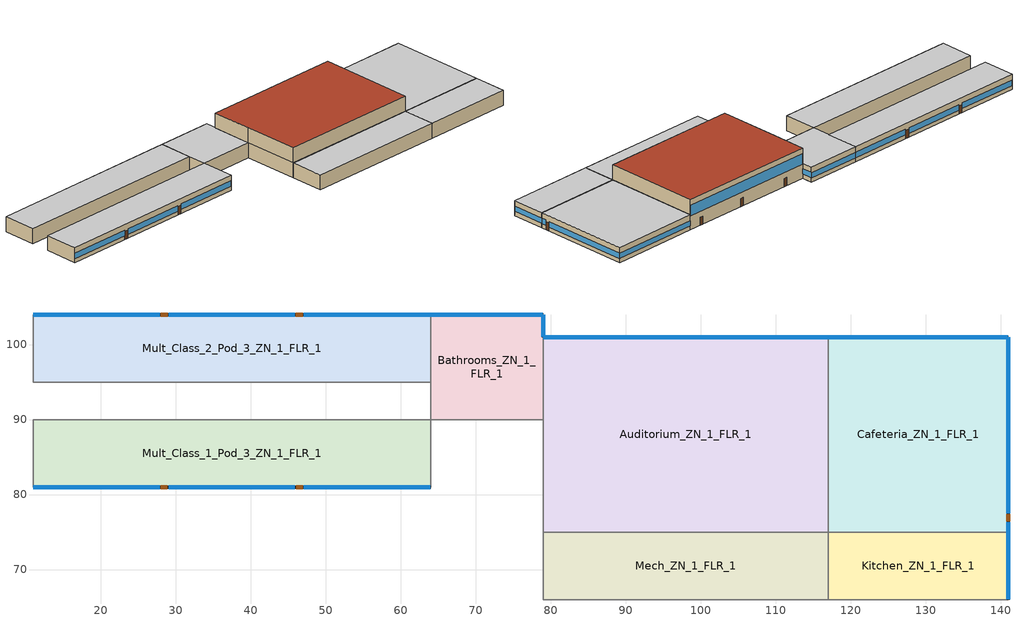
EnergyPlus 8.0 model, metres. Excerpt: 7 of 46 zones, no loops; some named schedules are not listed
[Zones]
Mult_Class_1_Pod_3_ZN_1_FLR_1
 floor ground (ext_slab_6in_with_carpet): 11,90 64,90 64,81 11,81 z0
 wall outside (nonres_ext_wall): 11,81 64,81 z0:4
 wall to Main_Corridor_ZN_1_FLR_1 (int_wall): 64,81 64,90 z0:4
 wall to Corridor_Pod_3_ZN_1_FLR_1 (int_wall): 64,90 11,90 z0:4
 wall to Corner_Class_1_Pod_3_ZN_1_FLR_1 (int_wall): 11,90 11,81 z0:4
 window (Window_U_0.62_SHGC_0.39): 11.05,81 27.87,81 / 29.09,81 45.91,81 / 47.13,81 63.95,81 z1.03:2.5
 door (Swinging Door_con): 28.01,81 28.93,81 / 46.08,81 47,81 z0:2.13
 ceiling to Mult_Class_1_Pod_3_ZN_1_FLR_2 (int_slab_ceiling): 11,81 64,81 64,90 11,90 z4
Mult_Class_2_Pod_3_ZN_1_FLR_1
 floor ground (ext_slab_6in_with_carpet): 11,104 64,104 64,95 11,95 z0
 wall outside (nonres_ext_wall): 64,104 11,104 z0:4
 wall to Corridor_Pod_3_ZN_1_FLR_1 (int_wall): 11,95 64,95 z0:4
 wall to Bathrooms_ZN_1_FLR_1 (int_wall): 64,95 64,104 z0:4
 wall to Corner_Class_2_Pod_3_ZN_1_FLR_1 (int_wall): 11,104 11,95 z0:4
 window (Window_U_0.62_SHGC_0.39): 63.95,104 47.13,104 / 27.87,104 11.05,104 / 45.91,104 29.09,104 z1.03:2.5
 door (Swinging Door_con): 46.96,104 46.05,104 / 28.94,104 28.02,104 z0:2.13
 ceiling to Mult_Class_2_Pod_3_ZN_1_FLR_2 (int_slab_ceiling): 11,95 64,95 64,104 11,104 z4
Bathrooms_ZN_1_FLR_1
 floor ground (ext_slab_6in_with_carpet): 64,104 79,104 79,90 64,90 z0
 wall outside (nonres_ext_wall): 79,101 79,104 64,104 z0:4
 wall to Main_Corridor_ZN_1_FLR_1 (int_wall): 64,90 79,90 z0:4
 wall to Auditorium_ZN_1_FLR_1 (nonres_ext_wall): 79,90 79,101 z0:4
 wall to Corridor_Pod_3_ZN_1_FLR_1 (int_wall): 64,95 64,90 z0:4
 window (Window_U_0.62_SHGC_0.39): 79,101.05 79,103.95 z1.1:2.55; 78.95,104 64.05,104 z1.1:2.51
 ceiling to Bathrooms_ZN_1_FLR_2 (int_slab_ceiling): 64,90 79,90 79,104 64,104 z4
Auditorium_ZN_1_FLR_1
 floor ground (ext_slab_6in_with_carpet): 79,101 117,101 117,75 79,75 z0
 wall outside (nonres_ext_wall): 117,101 79,101 z0:8
 wall to Mech_ZN_1_FLR_1 (int_wall): 79,75 117,75 z0:4
 wall to Cafeteria_ZN_1_FLR_1 (int_wall): 117,75 117,101 z0:4
 wall to Main_Corridor_ZN_1_FLR_1 (nonres_ext_wall): 79,90 79,75 z0:4
 wall to Mech_ZN_1_FLR_2 (int_wall): 79,75 117,75 z4:8
 wall to LIBRARY_MEDIA_CENTER_ZN_1_FLR_2 (int_wall): 117,75 117,101 z4:8
 wall to Main_Corridor_ZN_1_FLR_2 (nonres_ext_wall): 79,90 79,75 z4:8
 wall to Bathrooms_ZN_1_FLR_2 (nonres_ext_wall): 79,101 79,90 z4:8
 window (Window_U_0.62_SHGC_0.39): 116.95,101 79.05,101 z3.7:6.5
 door (Swinging Door_con): 113.7,101 112.78,101 / 100,101 99.09,101 / 85.25,101 84.33,101 z0:2.13
 roof outside (nonres_roof): 79,75 117,75 117,101 79,101 z8
Kitchen_ZN_1_FLR_1
 floor ground (ext_slab_6in_with_carpet): 117,75 141,75 141,66 117,66 z0
 wall outside (nonres_ext_wall): 141,66 141,75 z0:4
 wall to Aux_Gym_ZN_1_FLR_1 (int_wall): 117,66 141,66 z0:4
 wall to Cafeteria_ZN_1_FLR_1 (int_wall): 141,75 117,75 z0:4
 wall to Mech_ZN_1_FLR_1 (int_wall): 117,75 117,66 z0:4
 window (Window_U_0.62_SHGC_0.39): 141,66.05 141,74.95 z1.1:2.52
 ceiling to LIBRARY_MEDIA_CENTER_ZN_1_FLR_2 (int_slab_ceiling): 117,66 141,66 141,75 117,75 z4
Cafeteria_ZN_1_FLR_1
 floor ground (ext_slab_6in_with_carpet): 117,101 141,101 141,75 117,75 z0
 wall outside (nonres_ext_wall): 141,75 141,101 117,101 z0:4
 window (Window_U_0.62_SHGC_0.39): 141,77.49 141,100.95 / 141,75.05 141,76.27 z1.03:2.51; 140.95,101 117.05,101 z1.1:2.51
 door (Swinging Door_con): 141,76.45 141,77.36 z0:2.13
 ceiling to LIBRARY_MEDIA_CENTER_ZN_1_FLR_2 (int_slab_ceiling): 117,75 141,75 141,101 117,101 z4
Mech_ZN_1_FLR_1
 floor ground (ext_slab_6in_with_carpet): 79,75 117,75 117,66 79,66 z0
 wall to Gym_ZN_1_FLR_1 (int_wall): 79,66 117,66 z0:4
 wall to Main_Corridor_ZN_1_FLR_1 (int_wall): 79,75 79,66 z0:4
 ceiling to Mech_ZN_1_FLR_2 (int_slab_ceiling): 79,66 117,66 117,75 79,75 z4
[Building]
Secondary School: North Axis {deg}=0; Terrain=City; Loads Convergence Tolerance Value=0.04; Temperature Convergence Tolerance Value {deltaC}=0.2; Solar Distribution=FullInteriorAndExterior; Maximum Number of Warmup Days=25; Minimum Number of Warmup Days=6
[Site:Location]
Site:Location=Rochester International Arpt_MN_USA Design_Conditions; Latitude {N+ S-}=43.9; Longitude {W- E+}=-92.5; Time Zone Relative to GMT {GMT+/-}=-6; Elevation {m}=398
[SizingPeriod:DesignDay] Day of Month=21; Dry-Bulb Temperature Range Modifier Type=DefaultMultipliers; Humidity Condition Type=Wetbulb; Barometric Pressure {Pa}=96634; Rain {Yes/No}=No; Snow on ground {Yes/No}=No; Daylight Savings Time Indicator=No
Name | Month | Day Type | Maximum Dry-Bulb Temperature {C} | Daily Dry-Bulb Temperature Range {C} | Wetbulb at Maximum Dry-Bulb {C} | Wind Speed {m/s} design conditions vs. traditional 6.71 m/s (15 mph) | Wind Direction {Degrees; N=0, S=180} | Solar Model Indicator | Clearness {0.0 to 1.1} | Wind Speed {m/s} design conditions vs. traditional 3.35 m/s (7mph) | ASHRAE Clear Sky Optical Depth for Beam Irradiance (taub) | ASHRAE Clear Sky Optical Depth for Diffuse Irradiance (taud)
Rochester International Arpt Ann Htg 99.6% Condns DB | 1 | WinterDesignDay | -26.2 | 0 | -26.2 | 5.7 | 310 | ASHRAEClearSky | 0
Rochester International Arpt Ann Clg .4% Condns DB=>MWB | 7 | SummerDesignDay | 31.2 | 10.6 | 23.1 |  | 200 | ASHRAETau |  | 6.7 | 0.404 | 2.226
[Site:GroundTemperature:BuildingSurface]
20.43, 20.4, 20.48, 20.58, 20.67, 22.95, 23.32, 23.39, 23.4, 21.07, 20.73, 20.54
[Site:WaterMainsTemperature]
Calculation Method=CORRELATION; Annual Average Outdoor Air Temperature {C}=6.375; Maximum Difference In Monthly Average Outdoor Air Temperatures {deltaC}=33.5
[Material:NoMass]
Opaque Door panel_con: MediumRough, 0.352237, 0.9, 0.7, 0.7
CP02 CARPET PAD: VeryRough, 0.21648, 0.9, 0.7, 0.8
Nonres_Roof_Insulation: MediumSmooth, 2.59864, 0.9, 0.7, 0.7
Nonres_Exterior_Wall_Insulation: MediumSmooth, 1.71283, 0.9, 0.7, 0.7
[Construction]
Swinging Door_con: Opaque Door panel_con
InteriorFurnishings: Std Wood 6inch
int_wall: G01 13mm gypsum board, G01 13mm gypsum board
ext_slab_6in_with_carpet: 150mm Normalweight concrete floor, CP02 CARPET PAD
int_slab_ceiling: CP02 CARPET PAD, 100mm Normalweight concrete floor
nonres_roof: F13 Built-up roofing, Nonres_Roof_Insulation, F08 Metal surface
nonres_ext_wall: F07 25mm stucco, G01 16mm gypsum board, Nonres_Exterior_Wall_Insulation, G01 16mm gypsum board
Window_U_0.62_SHGC_0.39: REF D CLEAR 6MM, AIR 6MM, CLEAR 6MM
[Material]
Name | Roughness | Thickness {m} | Conductivity {W/m-K} | Density {kg/m3} | Specific Heat {J/kg-K} | Thermal Absorptance | Solar Absorptance | Visible Absorptance | Absorptance:Thermal | Absorptance:Solar | Absorptance:Visible
Std Wood 6inch | MediumSmooth | 0.15 | 0.12 | 540 | 1210 | 0.9 | 0.7 | 0.7
F07 25mm stucco | Smooth | 0.0254 | 0.72 | 1856 | 840 | 0.9 | 0.7 | 0.7
F08 Metal surface | Smooth | 0.0008 | 45.28 | 7824 | 500
F13 Built-up roofing | Rough | 0.0095 | 0.16 | 1120 | 1460 |  |  |  | 0.9 | 0.77
G01 13mm gypsum board | Smooth | 0.0127 | 0.16 | 800 | 1090 |  |  |  | 0.9 | 0.7 | 0.5
G01 16mm gypsum board | MediumSmooth | 0.0159 | 0.16 | 800 | 1090
100mm Normalweight concrete floor | MediumRough | 0.1016 | 2.31 | 2322 | 832
150mm Normalweight concrete floor | MediumRough | 0.1524 | 2.31 | 2322 | 832
[WindowMaterial:Glazing] Optical Data Type=SpectralAverage; Thickness {m}=0.006; Infrared Transmittance at Normal Incidence=0; Front Side Infrared Hemispherical Emissivity=0.84; Conductivity {W/m-K}=0.9
Name | Solar Transmittance at Normal Incidence | Front Side Solar Reflectance at Normal Incidence | Back Side Solar Reflectance at Normal Incidence | Visible Transmittance at Normal Incidence | Front Side Visible Reflectance at Normal Incidence | Back Side Visible Reflectance at Normal Incidence | Back Side Infrared Hemispherical Emissivity
CLEAR 6MM | 0.775 | 0.071 | 0.071 | 0.881 | 0.08 | 0.08 | 0.84
REF D CLEAR 6MM | 0.429 | 0.308 | 0.379 | 0.334 | 0.453 | 0.505 | 0.82
[WindowMaterial:Gas]
AIR 6MM: Gas Type=Air; Thickness {m}=0.0063
[Zone] Type=1; Multiplier=1; Ceiling Height {m}=4; Floor Area {m2}=autocalculate; Part of Total Floor Area=Yes
Name | Volume {m3}
Mult_Class_1_Pod_3_ZN_1_FLR_1; Mult_Class_2_Pod_3_ZN_1_FLR_1 | 1908
Bathrooms_ZN_1_FLR_1 | 840
Auditorium_ZN_1_FLR_1 | 7904
Kitchen_ZN_1_FLR_1 | 864
Cafeteria_ZN_1_FLR_1 | 2496
Mech_ZN_1_FLR_1 | 1368
[InternalMass] Construction=InteriorFurnishings
Name | Zone | Surface Area {m2}
Mult_Class_1_Pod_3_ZN_1_FLR_1_InternalMass_1 | Mult_Class_1_Pod_3_ZN_1_FLR_1 | 954
Mult_Class_2_Pod_3_ZN_1_FLR_1_InternalMass_1 | Mult_Class_2_Pod_3_ZN_1_FLR_1 | 954
Bathrooms_ZN_1_FLR_1_InternalMass_1 | Bathrooms_ZN_1_FLR_1 | 420
Auditorium_ZN_1_FLR_1_InternalMass_1 | Auditorium_ZN_1_FLR_1 | 1976
Kitchen_ZN_1_FLR_1_InternalMass_1 | Kitchen_ZN_1_FLR_1 | 432
Cafeteria_ZN_1_FLR_1_InternalMass_1 | Cafeteria_ZN_1_FLR_1 | 1248
Mech_ZN_1_FLR_1_InternalMass_1 | Mech_ZN_1_FLR_1 | 684
[People] Fraction Radiant=0.3; Sensible Heat Fraction=AUTOCALCULATE; Activity Level Schedule=ACTIVITY_SCH; Enable ASHRAE 55 Comfort Warnings=No; Mean Radiant Temperature Calculation Type=ZoneAveraged; Work Efficiency Schedule=WORK_EFF_SCH; Clothing Insulation Schedule=CLOTHING_SCH; Air Velocity Schedule=AIR_VELO_SCH; Thermal Comfort Model 1 Type=FANGER
Name | Zone or ZoneList | Number of People Schedule | Number of People Calculation Method | Zone Floor Area per Person {m2/person} | Number of People
Mult_Class_1_Pod_3_ZN_1_FLR_1 | Mult_Class_1_Pod_3_ZN_1_FLR_1 | BLDG_OCC_SCH | Area/Person | 2.654
Mult_Class_2_Pod_3_ZN_1_FLR_1 | Mult_Class_2_Pod_3_ZN_1_FLR_1 | BLDG_OCC_SCH | Area/Person | 2.654
Bathrooms_ZN_1_FLR_1 | Bathrooms_ZN_1_FLR_1 | BLDG_OCC_SCH | People
Auditorium_ZN_1_FLR_1 | Auditorium_ZN_1_FLR_1 | BLDG_OCC_SCH_Auditorium | Area/Person | 0.619
Kitchen_ZN_1_FLR_1 | Kitchen_ZN_1_FLR_1 | BLDG_OCC_SCH | People |  | 35
Cafeteria_ZN_1_FLR_1 | Cafeteria_ZN_1_FLR_1 | BLDG_OCC_SCH_Cafeteria | Area/Person | 0.929
Mech_ZN_1_FLR_1 | Mech_ZN_1_FLR_1 | BLDG_OCC_SCH | People
[Lights] Design Level Calculation Method=Watts/Area; Return Air Fraction=0; Fraction Radiant=0.37; Fraction Visible=0.2; Fraction Replaceable=1; Return Air Fraction Calculated from Plenum Temperature=No
Name | Zone or ZoneList | Schedule | Watts per Zone Floor Area {W/m2}2}
Mult_Class_1_Pod_3_ZN_1_FLR_1_Lights | Mult_Class_1_Pod_3_ZN_1_FLR_1 | BLDG_LIGHT_CLASSROOM_SCH | 15.0695
Mult_Class_2_Pod_3_ZN_1_FLR_1_Lights | Mult_Class_2_Pod_3_ZN_1_FLR_1 | BLDG_LIGHT_CLASSROOM_SCH | 15.0695
Bathrooms_ZN_1_FLR_1_Lights | Bathrooms_ZN_1_FLR_1 | BLDG_LIGHT_BATH_SCH | 9.68752
Auditorium_ZN_1_FLR_1_Lights | Auditorium_ZN_1_FLR_1 | BLDG_LIGHT_SCH | 9.68752
Kitchen_ZN_1_FLR_1_Lights | Kitchen_ZN_1_FLR_1 | BLDG_LIGHT_SCH | 12.9167
Cafeteria_ZN_1_FLR_1_Lights | Cafeteria_ZN_1_FLR_1 | BLDG_LIGHT_SCH | 9.68752
Mech_ZN_1_FLR_1_Lights | Mech_ZN_1_FLR_1 | BLDG_LIGHT_SCH | 16.1459
[ElectricEquipment] Design Level Calculation Method=EquipmentLevel
Name | Zone or ZoneList | Schedule | Design Level {W} | Fraction Latent | Fraction Radiant | Fraction Lost | Design Level {W},
Mult_Class_1_Pod_3_ZN_1_FLR_1_PlugMisc_Equip | Mult_Class_1_Pod_3_ZN_1_FLR_1 | BLDG_EQUIP_SCH | 4770 | 0 | 0.5 | 0
Mult_Class_2_Pod_3_ZN_1_FLR_1_PlugMisc_Equip | Mult_Class_2_Pod_3_ZN_1_FLR_1 | BLDG_EQUIP_SCH | 4770 | 0 | 0.5 | 0
Bathrooms_ZN_1_FLR_1_PlugMisc_Equip | Bathrooms_ZN_1_FLR_1 | BLDG_EQUIP_SCH | 840 | 0 | 0.5 | 0
Auditorium_ZN_1_FLR_1_PlugMisc_Equip | Auditorium_ZN_1_FLR_1 | BLDG_EQUIP_SCH | 4940 | 0 | 0.5 | 0
Kitchen_ZN_1_FLR_1_MiscElec_Equip | Kitchen_ZN_1_FLR_1 | KITCHEN_ELEC_EQUIP_SCH | 47995.2 | 0.25 | 0.3 | 0.2
Kitchen_ZN_1_FLR_1_Reach-in-Freezer | Kitchen_ZN_1_FLR_1 | Always_on | 1031.83 | 0 | 0.25 | 0
Kitchen_ZN_1_FLR_1_Reach-in-Refrigerator | Kitchen_ZN_1_FLR_1 | Always_on | 851.667 | 0 | 0.25 | 0
Cafeteria_ZN_1_FLR_1_PlugMisc_Equip | Cafeteria_ZN_1_FLR_1 | KITCHEN_ELEC_EQUIP_SCH | 48004.3 | 0 | 0.5 | 0
Mech_ZN_1_FLR_1_PlugMisc_Equip | Mech_ZN_1_FLR_1 | BLDG_EQUIP_SCH | 1368 | 0 | 0.5 | 0
Mech_ZN_1_FLR_1_Elevators_Equip | Mech_ZN_1_FLR_1 | BLDG_ELEVATORS | 32109.9 | 0 | 0.5 | 0
Mech_ZN_1_FLR_1_Elevators_Lights_Fan | Mech_ZN_1_FLR_1 | ELEV_LIGHT_FAN_SCH_24_7 |  | 0 | 0.5 | 0 | 323.8
[GasEquipment]
Kitchen_ZN_1_FLR_1_MiscGas_Equip: Zone or ZoneList=Kitchen_ZN_1_FLR_1; Schedule=KITCHEN_GAS_EQUIP_SCH; Design Level Calculation Method=EquipmentLevel; Design Level {W}=362578; Fraction Latent=0.1; Fraction Radiant=0.2; Fraction Lost=0.7
[ZoneInfiltration:DesignFlowRate] Schedule=INFIL_SCH_PNNL; Design Flow Rate Calculation Method=Flow/ExteriorArea; Constant Term Coefficient=0; Temperature Term Coefficient=0; Velocity Term Coefficient=0.224; Velocity Squared Term Coefficient=0
Name | Zone or ZoneList | Flow per Exterior Surface Area {m3/s-m2}
Mult_Class_1_Pod_3_ZN_1_FLR_1_Infiltration | Mult_Class_1_Pod_3_ZN_1_FLR_1 | 0.00102413
Mult_Class_2_Pod_3_ZN_1_FLR_1_Infiltration | Mult_Class_2_Pod_3_ZN_1_FLR_1 | 0.00102413
Bathrooms_ZN_1_FLR_1_Infiltration | Bathrooms_ZN_1_FLR_1 | 0.00102413
Auditorium_ZN_1_FLR_1_Infiltration | Auditorium_ZN_1_FLR_1 | 0.000349228
Kitchen_ZN_1_FLR_1_Infiltration | Kitchen_ZN_1_FLR_1 | 0.00102413
Cafeteria_ZN_1_FLR_1_Infiltration | Cafeteria_ZN_1_FLR_1 | 0.00102413
[Exterior:Lights]
Exterior_Lights: Schedule=Exterior_Lgt_ALWAYS_ON; Design Level {W}=13795.3; Control Option=AstronomicalClock
[EnergyManagementSystem:Program]
PSZ1_5_Economizer_CTRL_Prog: SET PSZ1_5_Timestep_Econ_Eff = 0.7; SET PSZ1_5_MaxE = 0.7; SET PSZ1_5_DAT_Rqd = (PSZ1_5_DAT_Rqd*1.8) +32; SET OAT_F = (OAT_F*1.8) +32; SET OAwb_F = (OAwb_F*1.8) +32; IF PSZ1_5_OAFlowMass > (PSZ1_5_OADesignMass * PSZ1_5_OASch); SET PSZ1_5_Econo_Active = 1; ELSE; SET PSZ1_5_Econo_Active = 0; ENDIF; SET PSZ1_5_dT_Needed = 75 - PSZ1_5_DAT_Rqd; SET PSZ1_5_Cool_Des_dT = ((98*0.15) + (75*(1-0.15))) - 55; SET PSZ1_5_Cool_Load = PSZ1_5_dT_Needed/ PSZ1_5_Cool_Des_dT; IF PSZ1_5_Cool_Load > 1; SET PSZ1_5_Cool_Load = 1; ELSEIF PSZ1_5_Cool_Load < 0; SET PSZ1_5_Cool_Load = 0; ENDIF; IF PSZ1_5_Econo_Active == 1; SET PSZ1_5_Stage = PSZ1_5_Number_of_Stages; IF PSZ1_5_Stage == 2; IF PSZ1_5_Cool_Load < 0.6; SET PSZ1_5_Timestep_Econ_Eff = PSZ1_5_MaxE; ELSE; SET PSZ1_5_ECO_Eff = 0-2.18919863612305; SET PSZ1_5_ECO_Eff = PSZ1_5_ECO_Eff + (0-0.674461284910428 * PSZ1_5_Cool_Load); SET PSZ1_5_ECO_Eff = PSZ1_5_ECO_Eff + (0.000459106275872404 * (OAT_F^2)); SET PSZ1_5_ECO_Eff = PSZ1_5_ECO_Eff + (0-0.00000484778537945252 * (OAT_F^3)); SET PSZ1_5_ECO_Eff = PSZ1_5_ECO_Eff + (0.182915713033586 * OAwb_F); SET PSZ1_5_ECO_Eff = PSZ1_5_ECO_Eff + (0-0.00382838660261133 * (OAwb_F^2)); SET PSZ1_5_ECO_Eff = PSZ1_5_ECO_Eff + (0.0000255567460240583 * (OAwb_F^3)); SET PSZ1_5_Timestep_Econ_Eff = PSZ1_5_ECO_Eff; ENDIF; ELSE; SET PSZ1_5_ECO_Eff = 2.36337942464462; SET PSZ1_5_ECO_Eff = PSZ1_5_ECO_Eff + (0-0.409939515512619 * PSZ1_5_Cool_Load); SET PSZ1_5_ECO_Eff = PSZ1_5_ECO_Eff + (0-0.0565205596792225 * OAwb_F); SET PSZ1_5_ECO_Eff = PSZ1_5_ECO_Eff + (0-0.0000632612294169389 * (OAT_F^2)); SET PSZ1_5_Timestep_Econ_Eff = PSZ1_5_ECO_Eff + (0.000571724868775081 * (OAwb_F^2)); ENDIF; IF PSZ1_5_Timestep_Econ_Eff > PSZ1_5_MaxE; SET PSZ1_5_Timestep_Econ_Eff = PSZ1_5_MaxE; ELSEIF PSZ1_5_Timestep_Econ_Eff < (PSZ1_5_OADesignMass * PSZ1_5_OASch); SET PSZ1_5_Timestep_Econ_Eff = (PSZ1_5_OADesignMass * PSZ1_5_OASch); ENDIF; ENDIF
PSZ1_5_Set_Fan_Par: IF PSZ1_5_Number_of_Stages == 1; Return; ENDIF; SET PSZ1_5_FanPwrExponent = 2.2; SET PSZ1_5_OAFrac = PSZ1_5_OAFlowMass/PSZ1_5_DesignFlowMass; IF  PSZ1_5_OAFrac < 0.66; SET PSZ1_5_VenSpeed = 0.66; SET PSZ1_5_Stage1Speed = 0.66; ELSE; SET PSZ1_5_VenSpeed = PSZ1_5_OAFrac; SET PSZ1_5_Stage1Speed = PSZ1_5_OAFrac; ENDIF; SET PSZ1_5_Stage2Speed = 1.0; SET PSZ1_5_HeatSpeed = 1.0
PSZ1_5_Fan_Control: IF PSZ1_5_Number_of_Stages == 1; Return; ENDIF; IF PSZ1_5_HeatingRTF > 0; SET PSZ1_5_Heating = PSZ1_5_HeatingRTF; SET PSZ1_5_Ven = 1 - PSZ1_5_HeatingRTF; SET PSZ1_5_Eco = 0; SET PSZ1_5_Stage1 = 0; SET PSZ1_5_Stage2 = 0; ELSE; SET PSZ1_5_Heating = 0; SET PSZ1_5_EcoSpeed = PSZ1_5_VenSpeed; IF PSZ1_5_SpeedRatio == 0; IF PSZ1_5_RTF > 0; SET PSZ1_5_Stage1 = PSZ1_5_RTF; SET PSZ1_5_Stage2 = 0; SET PSZ1_5_Ven = 1-PSZ1_5_RTF; SET PSZ1_5_Eco = 0; IF PSZ1_5_OAFlowMass > (PSZ1_5_OADesignMass * PSZ1_5_OASch); SET PSZ1_5_Stage1Speed = 1.0; ENDIF; ELSE; SET PSZ1_5_Stage1 = 0; SET PSZ1_5_Stage2 = 0; IF PSZ1_5_OAFlowMass > (PSZ1_5_OADesignMass * PSZ1_5_OASch); SET PSZ1_5_Eco = 1.0; SET PSZ1_5_Ven = 0; SET PSZ1_5_Exp_DAT = PSZ1_5_DAT_Rqd - (1-PSZ1_5_VenSpeed) * GYM_ZN_1_FLR_1_Temp; SET PSZ1_5_Exp_DAT = PSZ1_5_Exp_DAT/PSZ1_5_VenSpeed; IF OAT_F > PSZ1_5_Exp_DAT; SET PSZ1_5_EcoSpeed = PSZ1_5_Stage2Speed; ENDIF; ELSE; SET PSZ1_5_Eco = 0; SET PSZ1_5_Ven = 1.0; ENDIF; ENDIF; ELSE; SET PSZ1_5_Stage1 = 1- PSZ1_5_SpeedRatio; SET PSZ1_5_Stage2 = PSZ1_5_SpeedRatio; SET PSZ1_5_Ven = 0; SET PSZ1_5_Eco = 0; IF PSZ1_5_OAFlowMass > (PSZ1_5_OADesignMass * PSZ1_5_OASch); SET PSZ1_5_Stage1Speed = 1.0; ENDIF; ENDIF; ENDIF; SET PSZ1_5_FPR = PSZ1_5_Ven * (PSZ1_5_VenSpeed ^ PSZ1_5_FanPwrExponent); SET PSZ1_5_FPR = PSZ1_5_FPR + PSZ1_5_Eco * (PSZ1_5_EcoSpeed ^ PSZ1_5_FanPwrExponent); SET PSZ1_5_FPR_1 = PSZ1_5_Stage1 * (PSZ1_5_Stage1Speed ^ PSZ1_5_FanPwrExponent); SET PSZ1_5_FPR = PSZ1_5_FPR + PSZ1_5_FPR_1; SET PSZ1_5_FPR_2 = PSZ1_5_Stage2 * (PSZ1_5_Stage2Speed ^ PSZ1_5_FanPwrExponent); SET PSZ1_5_FPR = PSZ1_5_FPR + PSZ1_5_FPR_2; SET PSZ1_5_FPR_3 = PSZ1_5_Heating * (PSZ1_5_HeatSpeed ^ PSZ1_5_FanPwrExponent); SET PSZ1_5_FanPwrRatio = PSZ1_5_FPR +  PSZ1_5_FPR_3; SET PSZ1_5_Fan_Pressure = PSZ1_5_Fan_DesignPressure * PSZ1_5_FanPwrRatio
PSZ1_5_Set_Number_of_Stages: SET PSZ1_5_Number_of_Stages =  1
